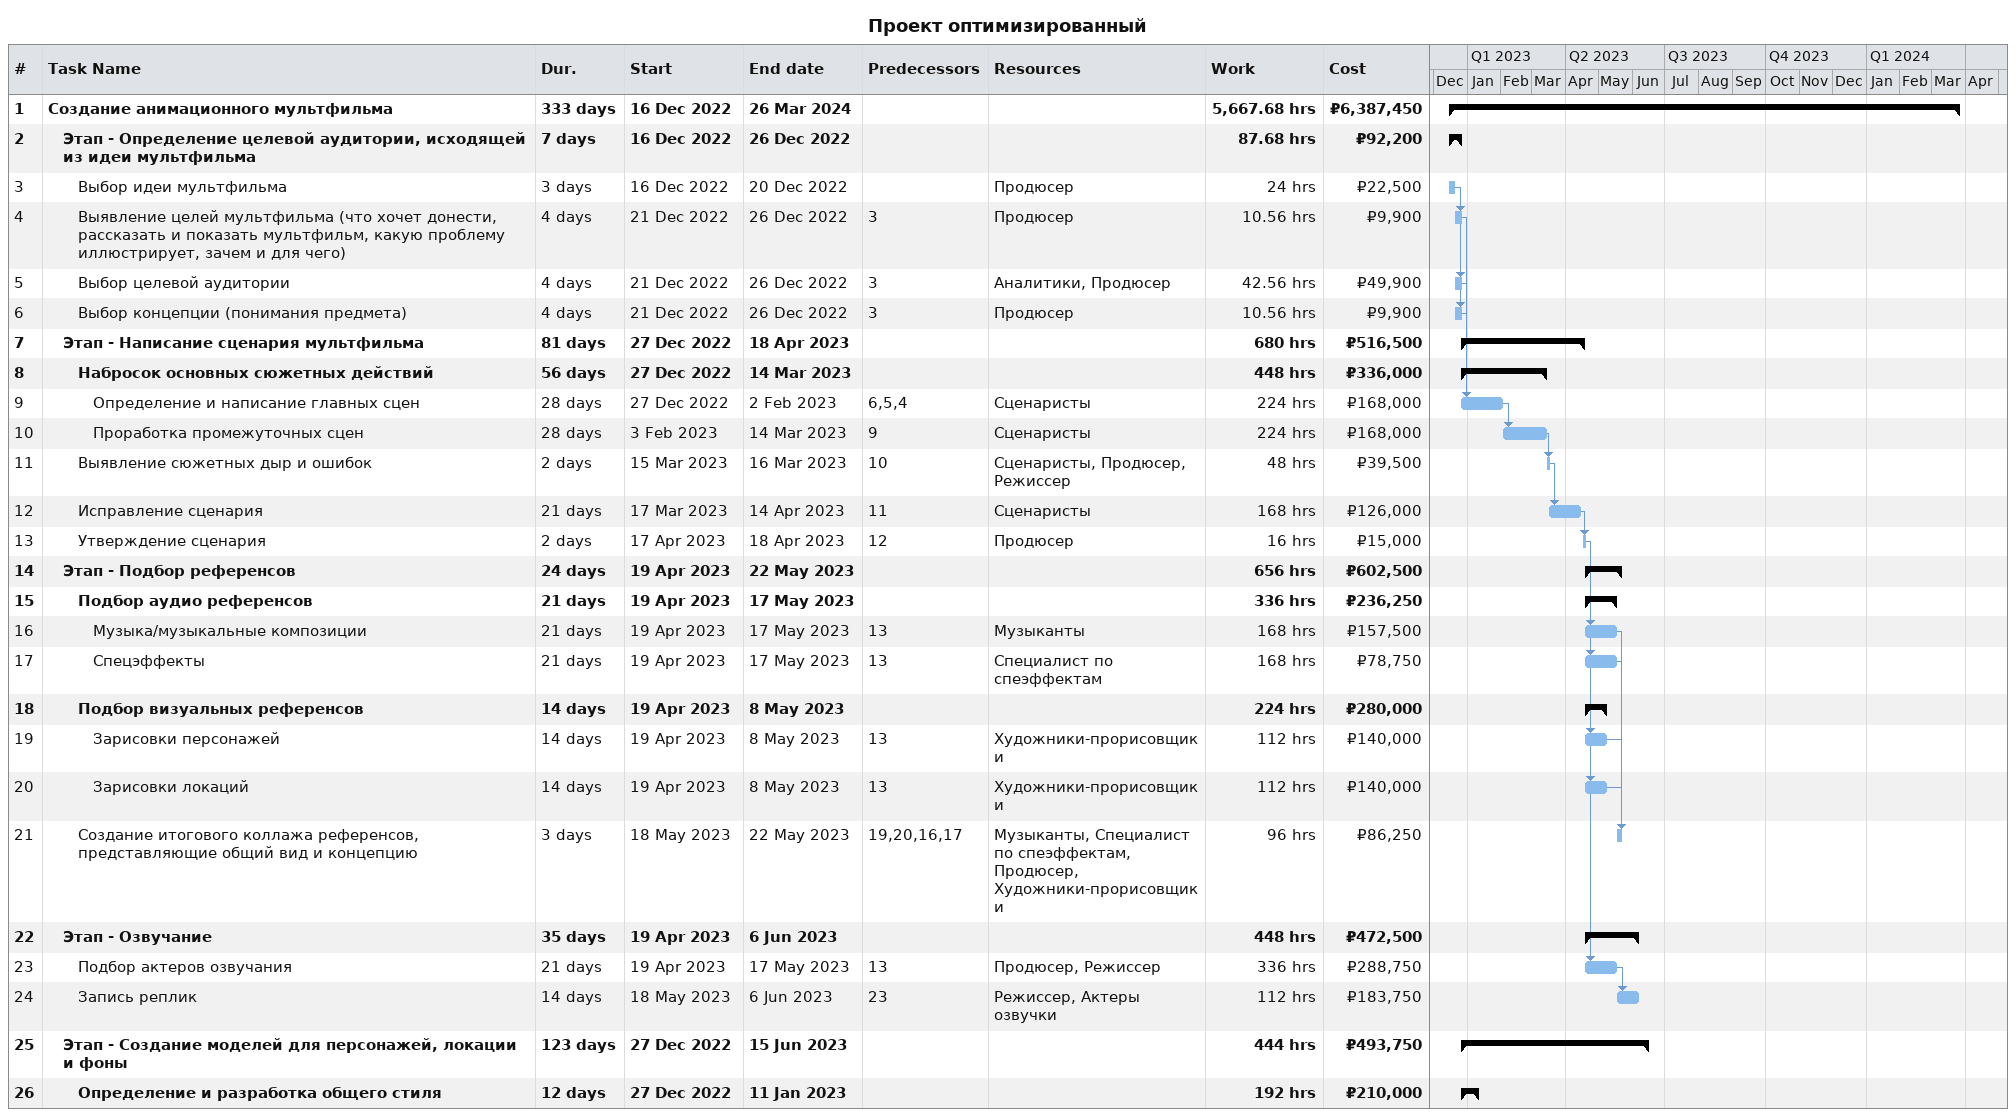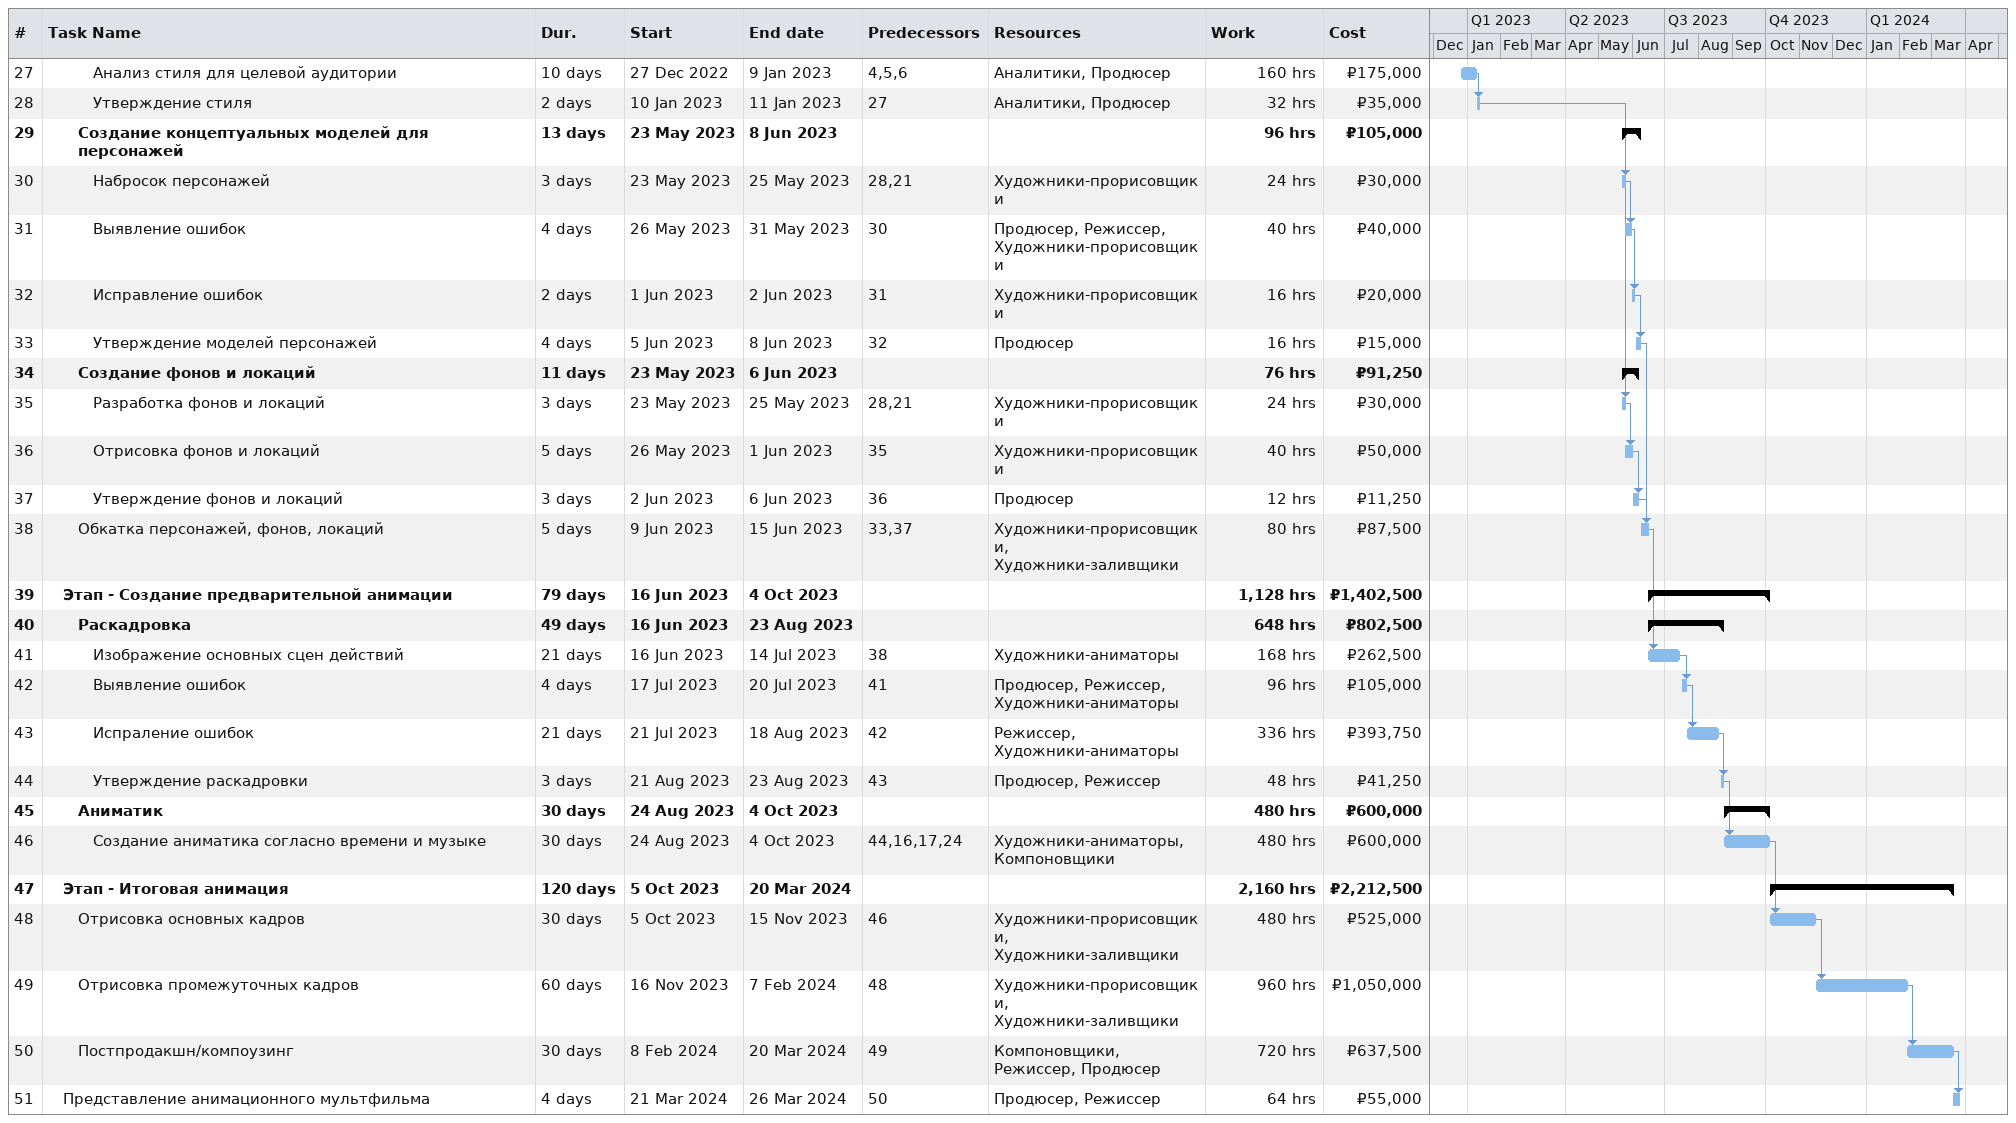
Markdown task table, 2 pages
Проект оптимизированный

| ID | Level | Task | Duration | Start | Finish | Predecessors | Resources | Work (h) | Cost (₽) |
|---|---|---|---|---|---|---|---|---|---|
| 1 | 1 | **Создание анимационного мультфильма** | 333d | 2022-12-16 | 2024-03-26 |  |  | 5667.68 | 6387450 |
| 2 | 2 | **Этап - Определение целевой аудитории, исходящей из идеи мультфильма** | 7d | 2022-12-16 | 2022-12-26 |  |  | 87.68 | 92200 |
| 3 | 3 | Выбор идеи мультфильма | 3d | 2022-12-16 | 2022-12-20 |  | Продюсер | 24 | 22500 |
| 4 | 3 | Выявление целей мультфильма (что хочет донести, рассказать и показать мультфильм, какую проблему иллюстрирует, зачем и для чего) | 4d | 2022-12-21 | 2022-12-26 | 3 | Продюсер | 10.56 | 9900 |
| 5 | 3 | Выбор целевой аудитории | 4d | 2022-12-21 | 2022-12-26 | 3 | Аналитики, Продюсер | 42.56 | 49900 |
| 6 | 3 | Выбор концепции (понимания предмета) | 4d | 2022-12-21 | 2022-12-26 | 3 | Продюсер | 10.56 | 9900 |
| 7 | 2 | **Этап - Написание сценария мультфильма** | 81d | 2022-12-27 | 2023-04-18 |  |  | 680 | 516500 |
| 8 | 3 | **Набросок основных сюжетных действий** | 56d | 2022-12-27 | 2023-03-14 |  |  | 448 | 336000 |
| 9 | 4 | Определение и написание главных сцен | 28d | 2022-12-27 | 2023-02-02 | 6, 5, 4 | Сценаристы | 224 | 168000 |
| 10 | 4 | Проработка промежуточных сцен | 28d | 2023-02-03 | 2023-03-14 | 9 | Сценаристы | 224 | 168000 |
| 11 | 3 | Выявление сюжетных дыр и ошибок | 2d | 2023-03-15 | 2023-03-16 | 10 | Сценаристы, Продюсер, Режиссер | 48 | 39500 |
| 12 | 3 | Исправление сценария | 21d | 2023-03-17 | 2023-04-14 | 11 | Сценаристы | 168 | 126000 |
| 13 | 3 | Утверждение сценария | 2d | 2023-04-17 | 2023-04-18 | 12 | Продюсер | 16 | 15000 |
| 14 | 2 | **Этап - Подбор референсов** | 24d | 2023-04-19 | 2023-05-22 |  |  | 656 | 602500 |
| 15 | 3 | **Подбор аудио референсов** | 21d | 2023-04-19 | 2023-05-17 |  |  | 336 | 236250 |
| 16 | 4 | Музыка/музыкальные композиции | 21d | 2023-04-19 | 2023-05-17 | 13 | Музыканты | 168 | 157500 |
| 17 | 4 | Спецэффекты | 21d | 2023-04-19 | 2023-05-17 | 13 | Специалист по спеэффектам | 168 | 78750 |
| 18 | 3 | **Подбор визуальных референсов** | 14d | 2023-04-19 | 2023-05-08 |  |  | 224 | 280000 |
| 19 | 4 | Зарисовки персонажей | 14d | 2023-04-19 | 2023-05-08 | 13 | Художники-прорисовщики | 112 | 140000 |
| 20 | 4 | Зарисовки локаций | 14d | 2023-04-19 | 2023-05-08 | 13 | Художники-прорисовщики | 112 | 140000 |
| 21 | 3 | Создание итогового коллажа референсов, представляющие общий вид и концепцию | 3d | 2023-05-18 | 2023-05-22 | 19, 20, 16, 17 | Музыканты, Специалист по спеэффектам, Продюсер, Художники-прорисовщики | 96 | 86250 |
| 22 | 2 | **Этап - Озвучание** | 35d | 2023-04-19 | 2023-06-06 |  |  | 448 | 472500 |
| 23 | 3 | Подбор актеров озвучания | 21d | 2023-04-19 | 2023-05-17 | 13 | Продюсер, Режиссер | 336 | 288750 |
| 24 | 3 | Запись реплик | 14d | 2023-05-18 | 2023-06-06 | 23 | Режиссер, Актеры озвучки | 112 | 183750 |
| 25 | 2 | **Этап - Создание моделей для персонажей, локации и фоны** | 123d | 2022-12-27 | 2023-06-15 |  |  | 444 | 493750 |
| 26 | 3 | **Определение и разработка общего стиля** | 12d | 2022-12-27 | 2023-01-11 |  |  | 192 | 210000 |
| 27 | 4 | Анализ стиля для целевой аудитории | 10d | 2022-12-27 | 2023-01-09 | 4, 5, 6 | Аналитики, Продюсер | 160 | 175000 |
| 28 | 4 | Утверждение стиля | 2d | 2023-01-10 | 2023-01-11 | 27 | Аналитики, Продюсер | 32 | 35000 |
| 29 | 3 | **Создание концептуальных моделей для персонажей** | 13d | 2023-05-23 | 2023-06-08 |  |  | 96 | 105000 |
| 30 | 4 | Набросок персонажей | 3d | 2023-05-23 | 2023-05-25 | 28, 21 | Художники-прорисовщики | 24 | 30000 |
| 31 | 4 | Выявление ошибок | 4d | 2023-05-26 | 2023-05-31 | 30 | Продюсер, Режиссер, Художники-прорисовщики | 40 | 40000 |
| 32 | 4 | Исправление ошибок | 2d | 2023-06-01 | 2023-06-02 | 31 | Художники-прорисовщики | 16 | 20000 |
| 33 | 4 | Утверждение моделей персонажей | 4d | 2023-06-05 | 2023-06-08 | 32 | Продюсер | 16 | 15000 |
| 34 | 3 | **Создание фонов и локаций** | 11d | 2023-05-23 | 2023-06-06 |  |  | 76 | 91250 |
| 35 | 4 | Разработка фонов и локаций | 3d | 2023-05-23 | 2023-05-25 | 28, 21 | Художники-прорисовщики | 24 | 30000 |
| 36 | 4 | Отрисовка фонов и локаций | 5d | 2023-05-26 | 2023-06-01 | 35 | Художники-прорисовщики | 40 | 50000 |
| 37 | 4 | Утверждение фонов и локаций | 3d | 2023-06-02 | 2023-06-06 | 36 | Продюсер | 12 | 11250 |
| 38 | 3 | Обкатка персонажей, фонов, локаций | 5d | 2023-06-09 | 2023-06-15 | 33, 37 | Художники-прорисовщики, Художники-заливщики | 80 | 87500 |
| 39 | 2 | **Этап - Создание предварительной анимации** | 79d | 2023-06-16 | 2023-10-04 |  |  | 1128 | 1402500 |
| 40 | 3 | **Раскадровка** | 49d | 2023-06-16 | 2023-08-23 |  |  | 648 | 802500 |
| 41 | 4 | Изображение основных сцен действий | 21d | 2023-06-16 | 2023-07-14 | 38 | Художники-аниматоры | 168 | 262500 |
| 42 | 4 | Выявление ошибок | 4d | 2023-07-17 | 2023-07-20 | 41 | Продюсер, Режиссер, Художники-аниматоры | 96 | 105000 |
| 43 | 4 | Испраление ошибок | 21d | 2023-07-21 | 2023-08-18 | 42 | Режиссер, Художники-аниматоры | 336 | 393750 |
| 44 | 4 | Утверждение раскадровки | 3d | 2023-08-21 | 2023-08-23 | 43 | Продюсер, Режиссер | 48 | 41250 |
| 45 | 3 | **Аниматик** | 30d | 2023-08-24 | 2023-10-04 |  |  | 480 | 600000 |
| 46 | 4 | Создание аниматика согласно времени и музыке | 30d | 2023-08-24 | 2023-10-04 | 44, 16, 17, 24 | Художники-аниматоры, Компоновщики | 480 | 600000 |
| 47 | 2 | **Этап - Итоговая анимация** | 120d | 2023-10-05 | 2024-03-20 |  |  | 2160 | 2212500 |
| 48 | 3 | Отрисовка основных кадров | 30d | 2023-10-05 | 2023-11-15 | 46 | Художники-прорисовщики, Художники-заливщики | 480 | 525000 |
| 49 | 3 | Отрисовка промежуточных кадров | 60d | 2023-11-16 | 2024-02-07 | 48 | Художники-прорисовщики, Художники-заливщики | 960 | 1050000 |
| 50 | 3 | Постпродакшн/компоузинг | 30d | 2024-02-08 | 2024-03-20 | 49 | Компоновщики, Режиссер, Продюсер | 720 | 637500 |
| 51 | 2 | Представление анимационного мультфильма | 4d | 2024-03-21 | 2024-03-26 | 50 | Продюсер, Режиссер | 64 | 55000 |
